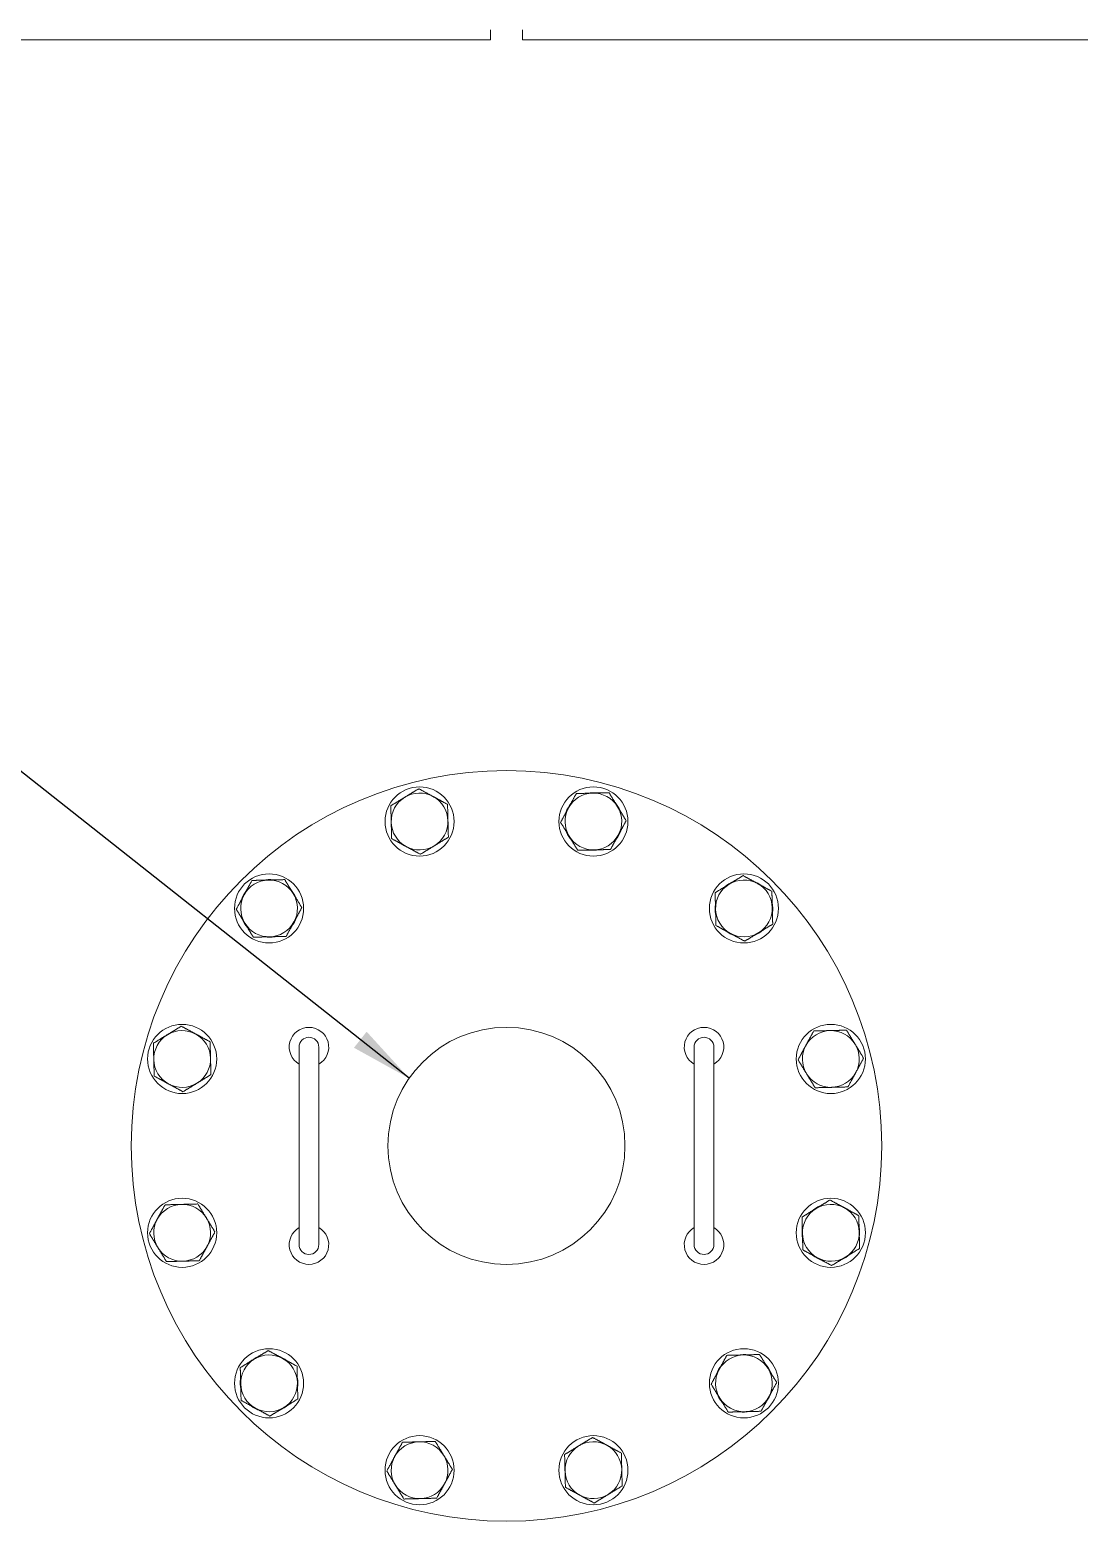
# Model space of a CAD drawing. Header units: inches. Extents: x 20 to 536, y 8 to 344.
# Drawn here: x 256.69 to 283.25, y 102.73 to 140.48 of the extents above; entities that cross this region are included whole.
import ezdxf

# ---------------------------------------------------------------- set-up
doc = ezdxf.new("R2010")
doc.units = ezdxf.units.IN
doc.header["$LTSCALE"] = 16
doc.header["$MEASUREMENT"] = 0
doc.layers.add('Symbol (ANSI)', color=7, linetype='Continuous', lineweight=25)
doc.layers.add('Visible (ANSI)', color=7, linetype='Continuous', lineweight=50)
doc.styles.add('MEMCOR Medium', font='arial.ttf')
doc.dimstyles.new('Default (ANSI)$7', dxfattribs={"dimscale": 16, "dimtxt": 0.15, "dimasz": 0.098425, "dimexe": 0.125, "dimexo": 0.0625, "dimgap": 0.031496, "dimtad": 0, "dimtih": 1, "dimtoh": 1, "dimdec": 4, "dimrnd": 1e-08, "dimzin": 3, "dimdsep": 46, "dimlunit": 5, "dimtxsty": 'MEMCOR Medium', "dimcen": 0.09, "dimdle": 0.393701, "dimclrd": 256, "dimclre": 256, "dimclrt": 256, "dimadec": 0, "dimazin": 1, "dimtfac": 0.8, "dimtofl": 0, "dimtmove": 0, "dimatfit": 3, "dimfxl": 1, "dimfrac": 1, "dimtolj": 1, "dimtzin": 4, "dimlwd": -1, "dimlwe": -1, "dimarcsym": 0})

msp = doc.modelspace()

# ---------------------------------------------------------------- linework, layer by layer
at = {"layer": 'Visible (ANSI)', "linetype": 'Continuous', "lineweight": 18}
for p, q in [((268.35273, 140.22597), (268.34859, 140.47597)), ((268.35273, 140.47597), (268.35273, 140.22597)), ((269.16074, 140.47597), (269.1566, 140.22597)), ((269.1566, 140.22597), (269.1566, 140.47597)), ((268.35273, 140.22597), (244.50496, 140.22597)), ((293.00437, 140.22597), (269.1566, 140.22597)), ((263.50466, 114.72597), (263.50466, 113.97597)), ((264.00466, 113.97597), (264.00466, 114.72597)), ((273.50466, 114.72597), (273.50466, 113.97597)), ((274.00466, 113.97597), (274.00466, 114.72597)), ((263.50466, 110.47597), (263.50466, 113.97597)), ((264.00466, 110.47597), (264.00466, 113.97597)), ((273.50466, 110.47597), (273.50466, 113.97597)), ((274.00466, 110.47597), (274.00466, 113.97597)), ((263.50466, 110.47597), (263.50466, 109.72597)), ((264.00466, 109.72597), (264.00466, 110.47597)), ((273.50466, 110.47597), (273.50466, 109.72597)), ((274.00466, 109.72597), (274.00466, 110.47597))]:
    msp.add_line(p, q, dxfattribs=at)
for centre, radius in [((268.75466, 112.22597), 9.5), ((266.5547, 120.43634), 0.875), ((270.95463, 120.43634), 0.875), ((262.74426, 118.23638), 0.875), ((274.76507, 118.23638), 0.875), ((260.54429, 114.42593), 0.875), ((268.75466, 112.22597), 3), ((276.96503, 114.42593), 0.875), ((260.54429, 110.02601), 0.875), ((276.96503, 110.02601), 0.875), ((262.74426, 106.21556), 0.875), ((274.76507, 106.21556), 0.875), ((266.5547, 104.0156), 0.875), ((270.95463, 104.0156), 0.875)]:
    msp.add_circle(centre, radius, dxfattribs=at)
for centre, radius, start, end in [((266.5547, 120.43634), 0.71875, 121.440302, 181.440302), ((266.5547, 120.43634), 0.71875, 61.440302, 121.440302), ((266.5547, 120.43634), 0.71875, 1.440302, 61.440302), ((270.95463, 120.43634), 0.7295, 141.59194, 161.288663), ((270.95463, 120.43634), 0.71875, 91.440302, 151.440302), ((270.95463, 120.43634), 0.7295, 81.59194, 101.288663), ((270.95463, 120.43634), 0.71875, 31.440302, 91.440302), ((270.95463, 120.43634), 0.7295, 21.59194, 41.288663), ((270.95463, 120.43634), 0.71875, 331.440302, 31.440302), ((266.5547, 120.43634), 0.71875, 301.440302, 1.440302), ((270.95463, 120.43634), 0.71875, 151.440302, 211.440302), ((266.5547, 120.43634), 0.71875, 181.440302, 241.440302), ((270.95463, 120.43634), 0.7295, 201.59194, 221.288663), ((270.95463, 120.43634), 0.71875, 211.440302, 271.440302), ((270.95463, 120.43634), 0.71875, 271.440302, 331.440302), ((270.95463, 120.43634), 0.7295, 321.59194, 341.288663), ((266.5547, 120.43634), 0.71875, 241.440302, 301.440302), ((270.95463, 120.43634), 0.7295, 261.59194, 281.288663), ((262.74426, 118.23638), 0.71875, 91.440302, 151.440302), ((262.74426, 118.23638), 0.7295, 81.59194, 101.288663), ((262.74426, 118.23638), 0.71875, 31.440302, 91.440302), ((274.76507, 118.23638), 0.7295, 111.59194, 131.288663), ((274.76507, 118.23638), 0.71875, 61.440302, 121.440302), ((274.76507, 118.23638), 0.7295, 51.59194, 71.288663), ((262.74426, 118.23638), 0.71875, 151.440302, 211.440302), ((262.74426, 118.23638), 0.7295, 141.59194, 161.288663), ((262.74426, 118.23638), 0.7295, 21.59194, 41.288663), ((262.74426, 118.23638), 0.71875, 331.440302, 31.440302), ((274.76507, 118.23638), 0.71875, 121.440302, 181.440302), ((274.76507, 118.23638), 0.71875, 1.440302, 61.440302), ((274.76507, 118.23638), 0.7295, 171.59194, 191.288663), ((274.76507, 118.23638), 0.71875, 181.440302, 241.440302), ((274.76507, 118.23638), 0.71875, 301.440302, 1.440302), ((274.76507, 118.23638), 0.7295, 351.59194, 11.288663), ((262.74426, 118.23638), 0.7295, 201.59194, 221.288663), ((262.74426, 118.23638), 0.71875, 211.440302, 271.440302), ((262.74426, 118.23638), 0.71875, 271.440302, 331.440302), ((262.74426, 118.23638), 0.7295, 321.59194, 341.288663), ((262.74426, 118.23638), 0.7295, 261.59194, 281.288663), ((274.76507, 118.23638), 0.7295, 231.59194, 251.288663), ((274.76507, 118.23638), 0.71875, 241.440302, 301.440302), ((274.76507, 118.23638), 0.7295, 291.59194, 311.288663), ((260.54429, 114.42593), 0.71875, 61.440302, 121.440302), ((263.75466, 114.72597), 0.5, 90, 240), ((263.75466, 114.72597), 0.5, 300, 90), ((273.75466, 114.72597), 0.5, 90, 240), ((273.75466, 114.72597), 0.5, 300, 90), ((276.96503, 114.42593), 0.71875, 91.440302, 151.440302), ((276.96503, 114.42593), 0.71875, 31.440302, 91.440302), ((260.54429, 114.42593), 0.71875, 121.440302, 181.440302), ((260.54429, 114.42593), 0.71875, 1.440302, 61.440302), ((263.75466, 114.72597), 0.25, 0, 180), ((273.75466, 114.72597), 0.25, 0, 180), ((276.96503, 114.42593), 0.71875, 151.440302, 211.440302), ((276.96503, 114.42593), 0.71875, 331.440302, 31.440302), ((260.54429, 114.42593), 0.71875, 181.440302, 241.440302), ((260.54429, 114.42593), 0.71875, 301.440302, 1.440302), ((276.96503, 114.42593), 0.71875, 211.440302, 271.440302), ((276.96503, 114.42593), 0.71875, 271.440302, 331.440302), ((260.54429, 114.42593), 0.71875, 241.440302, 301.440302), ((260.54429, 110.02601), 0.71875, 91.440302, 151.440302), ((260.54429, 110.02601), 0.71875, 31.440302, 91.440302), ((276.96503, 110.02601), 0.71875, 121.440302, 181.440302), ((276.96503, 110.02601), 0.7295, 111.59194, 131.288663), ((276.96503, 110.02601), 0.71875, 61.440302, 121.440302), ((276.96503, 110.02601), 0.7295, 51.59194, 71.288663), ((276.96503, 110.02601), 0.71875, 1.440302, 61.440302), ((260.54429, 110.02601), 0.71875, 151.440302, 211.440302), ((260.54429, 110.02601), 0.71875, 331.440302, 31.440302), ((263.75466, 109.72597), 0.5, 120, 270), ((263.75466, 109.72597), 0.5, 270, 60), ((273.75466, 109.72597), 0.5, 120, 270), ((273.75466, 109.72597), 0.5, 270, 60), ((276.96503, 110.02601), 0.7295, 171.59194, 191.288663), ((276.96503, 110.02601), 0.71875, 181.440302, 241.440302), ((276.96503, 110.02601), 0.71875, 301.440302, 1.440302), ((276.96503, 110.02601), 0.7295, 351.59194, 11.288663), ((260.54429, 110.02601), 0.71875, 211.440302, 271.440302), ((260.54429, 110.02601), 0.71875, 271.440302, 331.440302), ((263.75466, 109.72597), 0.25, 180, 0), ((273.75466, 109.72597), 0.25, 180, 0), ((276.96503, 110.02601), 0.7295, 291.59194, 311.288663), ((276.96503, 110.02601), 0.7295, 231.59194, 251.288663), ((276.96503, 110.02601), 0.71875, 241.440302, 301.440302), ((262.74426, 106.21556), 0.7295, 111.59194, 131.288663), ((262.74426, 106.21556), 0.71875, 61.440302, 121.440302), ((262.74426, 106.21556), 0.7295, 51.59194, 71.288663), ((262.74426, 106.21556), 0.71875, 1.440302, 61.440302), ((274.76507, 106.21556), 0.71875, 91.440302, 151.440302), ((274.76507, 106.21556), 0.7295, 81.59194, 101.288663), ((274.76507, 106.21556), 0.71875, 31.440302, 91.440302), ((262.74426, 106.21556), 0.71875, 121.440302, 181.440302), ((274.76507, 106.21556), 0.71875, 151.440302, 211.440302), ((274.76507, 106.21556), 0.7295, 141.59194, 161.288663), ((274.76507, 106.21556), 0.7295, 21.59194, 41.288663), ((274.76507, 106.21556), 0.71875, 331.440302, 31.440302), ((262.74426, 106.21556), 0.7295, 171.59194, 191.288663), ((262.74426, 106.21556), 0.71875, 181.440302, 241.440302), ((262.74426, 106.21556), 0.71875, 301.440302, 1.440302), ((262.74426, 106.21556), 0.7295, 351.59194, 11.288663), ((274.76507, 106.21556), 0.7295, 201.59194, 221.288663), ((274.76507, 106.21556), 0.71875, 211.440302, 271.440302), ((274.76507, 106.21556), 0.71875, 271.440302, 331.440302), ((274.76507, 106.21556), 0.7295, 321.59194, 341.288663), ((262.74426, 106.21556), 0.7295, 231.59194, 251.288663), ((262.74426, 106.21556), 0.71875, 241.440302, 301.440302), ((262.74426, 106.21556), 0.7295, 291.59194, 311.288663), ((274.76507, 106.21556), 0.7295, 261.59194, 281.288663), ((266.5547, 104.0156), 0.71875, 91.440302, 151.440302), ((266.5547, 104.0156), 0.71875, 31.440302, 91.440302), ((270.95463, 104.0156), 0.71875, 121.440302, 181.440302), ((270.95463, 104.0156), 0.71875, 61.440302, 121.440302), ((270.95463, 104.0156), 0.71875, 1.440302, 61.440302), ((266.5547, 104.0156), 0.71875, 151.440302, 211.440302), ((266.5547, 104.0156), 0.71875, 331.440302, 31.440302), ((270.95463, 104.0156), 0.71875, 181.440302, 241.440302), ((270.95463, 104.0156), 0.71875, 301.440302, 1.440302), ((266.5547, 104.0156), 0.71875, 211.440302, 271.440302), ((266.5547, 104.0156), 0.71875, 271.440302, 331.440302), ((270.95463, 104.0156), 0.71875, 241.440302, 301.440302)]:
    msp.add_arc(centre, radius, start, end, dxfattribs=at)
for points, weights in [([(266.1798, 121.04956), (266.34411, 121.15002), (266.53384, 121.26602)], [1, 1.04314139574, 1.01001874936]), ([(266.53384, 121.26602), (266.72916, 121.1597), (266.89832, 121.06763)], [1.01001874936, 1.04314139574, 1]), ([(265.82575, 120.83311), (266.01548, 120.94911), (266.1798, 121.04956)], [1.01001874936, 1.04314139574, 1]), ([(265.83618, 120.41827), (265.83134, 120.6108), (265.82575, 120.83311)], [1, 1.04314139574, 1.01001874936]), ([(266.89832, 121.06763), (267.06747, 120.97556), (267.26279, 120.86924)], [1, 1.04314139574, 1.01001874936]), ([(267.26279, 120.86924), (267.26838, 120.64693), (267.27323, 120.4544)], [1.01001874936, 1.04314139574, 1]), ([(270.32333, 120.77995), (270.41541, 120.94911), (270.52172, 121.14443)], [1, 1.04314139574, 1.01001874936]), ([(270.52172, 121.14443), (270.74403, 121.15002), (270.93656, 121.15486)], [1.01001874936, 1.04314139574, 1]), ([(270.93656, 121.15486), (271.12909, 121.1597), (271.3514, 121.16529)], [1, 1.04314139574, 1.01001874936]), ([(271.3514, 121.16529), (271.4674, 120.97556), (271.56785, 120.81124)], [1.01001874936, 1.04314139574, 1]), ([(271.56785, 120.81124), (271.66831, 120.64693), (271.7843, 120.4572)], [1, 1.04314139574, 1.01001874936]), ([(267.27323, 120.4544), (267.27807, 120.26188), (267.28366, 120.03956)], [1, 1.04314139574, 1.01001874936]), ([(270.12495, 120.41548), (270.23126, 120.6108), (270.32333, 120.77995)], [1.01001874936, 1.04314139574, 1]), ([(271.7843, 120.4572), (271.67799, 120.26188), (271.58592, 120.09272)], [1.01001874936, 1.04314139574, 1]), ([(265.84661, 120.00343), (265.84102, 120.22574), (265.83618, 120.41827)], [1.01001874936, 1.04314139574, 1]), ([(270.3414, 120.06143), (270.24094, 120.22574), (270.12495, 120.41548)], [1, 1.04314139574, 1.01001874936]), ([(270.55785, 119.70738), (270.44186, 119.89712), (270.3414, 120.06143)], [1.01001874936, 1.04314139574, 1]), ([(271.58592, 120.09272), (271.49385, 119.92357), (271.38753, 119.72824)], [1, 1.04314139574, 1.01001874936]), ([(266.21109, 119.80504), (266.04193, 119.89712), (265.84661, 120.00343)], [1, 1.04314139574, 1.01001874936]), ([(266.57556, 119.60666), (266.38024, 119.71297), (266.21109, 119.80504)], [1.01001874936, 1.04314139574, 1]), ([(266.92961, 119.82311), (266.7653, 119.72265), (266.57556, 119.60666)], [1, 1.04314139574, 1.01001874936]), ([(267.28366, 120.03956), (267.09392, 119.92357), (266.92961, 119.82311)], [1.01001874936, 1.04314139574, 1]), ([(270.97269, 119.71781), (270.78016, 119.71297), (270.55785, 119.70738)], [1, 1.04314139574, 1.01001874936]), ([(271.38753, 119.72824), (271.16522, 119.72265), (270.97269, 119.71781)], [1.01001874936, 1.04314139574, 1]), ([(262.11296, 118.57999), (262.20504, 118.74915), (262.31135, 118.94447)], [1, 1.04314139574, 1.01001874936]), ([(262.31135, 118.94447), (262.53366, 118.95006), (262.72619, 118.9549)], [1.01001874936, 1.04314139574, 1]), ([(262.72619, 118.9549), (262.91872, 118.95974), (263.14103, 118.96533)], [1, 1.04314139574, 1.01001874936]), ([(263.14103, 118.96533), (263.25703, 118.7756), (263.35748, 118.61128)], [1.01001874936, 1.04314139574, 1]), ([(274.39016, 118.8496), (274.55448, 118.95006), (274.74421, 119.06605)], [1, 1.04314139574, 1.01001874936]), ([(274.74421, 119.06605), (274.93953, 118.95974), (275.10869, 118.86767)], [1.01001874936, 1.04314139574, 1]), ([(261.91458, 118.21551), (262.02089, 118.41084), (262.11296, 118.57999)], [1.01001874936, 1.04314139574, 1]), ([(263.35748, 118.61128), (263.45794, 118.44697), (263.57394, 118.25724)], [1, 1.04314139574, 1.01001874936]), ([(274.03612, 118.63315), (274.22585, 118.74915), (274.39016, 118.8496)], [1.01001874936, 1.04314139574, 1]), ([(274.04655, 118.21831), (274.04171, 118.41084), (274.03612, 118.63315)], [1, 1.04314139574, 1.01001874936]), ([(275.10869, 118.86767), (275.27784, 118.7756), (275.47316, 118.66928)], [1, 1.04314139574, 1.01001874936]), ([(275.47316, 118.66928), (275.47875, 118.44697), (275.48359, 118.25444)], [1.01001874936, 1.04314139574, 1]), ([(262.13103, 117.86147), (262.03057, 118.02578), (261.91458, 118.21551)], [1, 1.04314139574, 1.01001874936]), ([(263.57394, 118.25724), (263.46762, 118.06191), (263.37555, 117.89276)], [1.01001874936, 1.04314139574, 1]), ([(274.05698, 117.80347), (274.05139, 118.02578), (274.04655, 118.21831)], [1.01001874936, 1.04314139574, 1]), ([(275.48359, 118.25444), (275.48844, 118.06191), (275.49403, 117.8396)], [1, 1.04314139574, 1.01001874936]), ([(262.34748, 117.50742), (262.23149, 117.69715), (262.13103, 117.86147)], [1.01001874936, 1.04314139574, 1]), ([(263.37555, 117.89276), (263.28348, 117.72361), (263.17716, 117.52828)], [1, 1.04314139574, 1.01001874936]), ([(274.42146, 117.60508), (274.2523, 117.69715), (274.05698, 117.80347)], [1, 1.04314139574, 1.01001874936]), ([(275.49403, 117.8396), (275.30429, 117.72361), (275.13998, 117.62315)], [1.01001874936, 1.04314139574, 1]), ([(262.76232, 117.51785), (262.56979, 117.51301), (262.34748, 117.50742)], [1, 1.04314139574, 1.01001874936]), ([(263.17716, 117.52828), (262.95485, 117.52269), (262.76232, 117.51785)], [1.01001874936, 1.04314139574, 1]), ([(274.78593, 117.4067), (274.59061, 117.51301), (274.42146, 117.60508)], [1.01001874936, 1.04314139574, 1]), ([(275.13998, 117.62315), (274.97567, 117.52269), (274.78593, 117.4067)], [1, 1.04314139574, 1.01001874936]), ([(260.16939, 115.03916), (260.3337, 115.13961), (260.52343, 115.25561)], [1, 1.04314139574, 1.01001874936]), ([(260.52343, 115.25561), (260.71876, 115.14929), (260.88791, 115.05722)], [1.01001874936, 1.04314139574, 1]), ([(276.53213, 115.13402), (276.75444, 115.13961), (276.94697, 115.14445)], [1.01001874936, 1.04314139574, 1]), ([(276.94697, 115.14445), (277.1395, 115.14929), (277.36181, 115.15488)], [1, 1.04314139574, 1.01001874936]), ([(277.36181, 115.15488), (277.4778, 114.96515), (277.57826, 114.80084)], [1.01001874936, 1.04314139574, 1]), ([(259.81534, 114.8227), (260.00507, 114.9387), (260.16939, 115.03916)], [1.01001874936, 1.04314139574, 1]), ([(259.82577, 114.40786), (259.82093, 114.60039), (259.81534, 114.8227)], [1, 1.04314139574, 1.01001874936]), ([(260.88791, 115.05722), (261.05706, 114.96515), (261.25239, 114.85883)], [1, 1.04314139574, 1.01001874936]), ([(261.25239, 114.85883), (261.25798, 114.63652), (261.26282, 114.444)], [1.01001874936, 1.04314139574, 1]), ([(276.13535, 114.40507), (276.24167, 114.60039), (276.33374, 114.76955)], [1.01001874936, 1.04314139574, 1]), ([(276.33374, 114.76955), (276.42581, 114.9387), (276.53213, 115.13402)], [1, 1.04314139574, 1.01001874936]), ([(277.57826, 114.80084), (277.67872, 114.63652), (277.79471, 114.44679)], [1, 1.04314139574, 1.01001874936]), ([(259.8362, 113.99302), (259.83061, 114.21534), (259.82577, 114.40786)], [1.01001874936, 1.04314139574, 1]), ([(261.26282, 114.444), (261.26766, 114.25147), (261.27325, 114.02916)], [1, 1.04314139574, 1.01001874936]), ([(276.35181, 114.05102), (276.25135, 114.21534), (276.13535, 114.40507)], [1, 1.04314139574, 1.01001874936]), ([(277.79471, 114.44679), (277.6884, 114.25147), (277.59633, 114.08231)], [1.01001874936, 1.04314139574, 1]), ([(261.27325, 114.02916), (261.08352, 113.91316), (260.9192, 113.8127)], [1.01001874936, 1.04314139574, 1]), ([(276.56826, 113.69698), (276.45226, 113.88671), (276.35181, 114.05102)], [1.01001874936, 1.04314139574, 1]), ([(277.59633, 114.08231), (277.50425, 113.91316), (277.39794, 113.71784)], [1, 1.04314139574, 1.01001874936]), ([(260.20068, 113.79464), (260.03152, 113.88671), (259.8362, 113.99302)], [1, 1.04314139574, 1.01001874936]), ([(260.56516, 113.59625), (260.36983, 113.70257), (260.20068, 113.79464)], [1.01001874936, 1.04314139574, 1]), ([(260.9192, 113.8127), (260.75489, 113.71225), (260.56516, 113.59625)], [1, 1.04314139574, 1.01001874936]), ([(276.9831, 113.70741), (276.79057, 113.70257), (276.56826, 113.69698)], [1, 1.04314139574, 1.01001874936]), ([(277.39794, 113.71784), (277.17563, 113.71225), (276.9831, 113.70741)], [1.01001874936, 1.04314139574, 1]), ([(259.913, 110.36962), (260.00507, 110.53878), (260.11139, 110.7341)], [1, 1.04314139574, 1.01001874936]), ([(260.11139, 110.7341), (260.3337, 110.73969), (260.52623, 110.74453)], [1.01001874936, 1.04314139574, 1]), ([(260.52623, 110.74453), (260.71876, 110.74937), (260.94107, 110.75496)], [1, 1.04314139574, 1.01001874936]), ([(260.94107, 110.75496), (261.05706, 110.56523), (261.15752, 110.40091)], [1.01001874936, 1.04314139574, 1]), ([(276.23608, 110.42278), (276.42581, 110.53878), (276.59013, 110.63923)], [1.01001874936, 1.04314139574, 1]), ([(276.59013, 110.63923), (276.75444, 110.73969), (276.94417, 110.85568)], [1, 1.04314139574, 1.01001874936]), ([(276.94417, 110.85568), (277.1395, 110.74937), (277.30865, 110.6573)], [1.01001874936, 1.04314139574, 1]), ([(277.30865, 110.6573), (277.4778, 110.56523), (277.67313, 110.45891)], [1, 1.04314139574, 1.01001874936]), ([(259.71462, 110.00514), (259.82093, 110.20047), (259.913, 110.36962)], [1.01001874936, 1.04314139574, 1]), ([(261.15752, 110.40091), (261.25798, 110.2366), (261.37397, 110.04687)], [1, 1.04314139574, 1.01001874936]), ([(276.24651, 110.00794), (276.24167, 110.20047), (276.23608, 110.42278)], [1, 1.04314139574, 1.01001874936]), ([(277.67313, 110.45891), (277.67872, 110.2366), (277.68356, 110.04407)], [1.01001874936, 1.04314139574, 1]), ([(259.93107, 109.6511), (259.83061, 109.81541), (259.71462, 110.00514)], [1, 1.04314139574, 1.01001874936]), ([(261.37397, 110.04687), (261.26766, 109.85154), (261.17559, 109.68239)], [1.01001874936, 1.04314139574, 1]), ([(276.25694, 109.5931), (276.25135, 109.81541), (276.24651, 110.00794)], [1.01001874936, 1.04314139574, 1]), ([(277.68356, 110.04407), (277.6884, 109.85154), (277.69399, 109.62923)], [1, 1.04314139574, 1.01001874936]), ([(260.14752, 109.29705), (260.03152, 109.48679), (259.93107, 109.6511)], [1.01001874936, 1.04314139574, 1]), ([(261.17559, 109.68239), (261.08352, 109.51324), (260.9772, 109.31791)], [1, 1.04314139574, 1.01001874936]), ([(276.62142, 109.39471), (276.45226, 109.48679), (276.25694, 109.5931)], [1, 1.04314139574, 1.01001874936]), ([(277.69399, 109.62923), (277.50425, 109.51324), (277.33994, 109.41278)], [1.01001874936, 1.04314139574, 1]), ([(260.56236, 109.30748), (260.36983, 109.30264), (260.14752, 109.29705)], [1, 1.04314139574, 1.01001874936]), ([(260.9772, 109.31791), (260.75489, 109.31232), (260.56236, 109.30748)], [1.01001874936, 1.04314139574, 1]), ([(276.98589, 109.19633), (276.79057, 109.30264), (276.62142, 109.39471)], [1.01001874936, 1.04314139574, 1]), ([(277.33994, 109.41278), (277.17563, 109.31232), (276.98589, 109.19633)], [1, 1.04314139574, 1.01001874936]), ([(262.36935, 106.82879), (262.53366, 106.92924), (262.7234, 107.04524)], [1, 1.04314139574, 1.01001874936]), ([(262.7234, 107.04524), (262.91872, 106.93892), (263.08787, 106.84685)], [1.01001874936, 1.04314139574, 1]), ([(263.08787, 106.84685), (263.25703, 106.75478), (263.45235, 106.64847)], [1, 1.04314139574, 1.01001874936]), ([(274.13378, 106.55918), (274.22585, 106.72833), (274.33217, 106.92365)], [1, 1.04314139574, 1.01001874936]), ([(274.33217, 106.92365), (274.55448, 106.92924), (274.74701, 106.93408)], [1.01001874936, 1.04314139574, 1]), ([(274.74701, 106.93408), (274.93953, 106.93892), (275.16185, 106.94451)], [1, 1.04314139574, 1.01001874936]), ([(275.16185, 106.94451), (275.27784, 106.75478), (275.3783, 106.59047)], [1.01001874936, 1.04314139574, 1]), ([(262.0153, 106.61233), (262.20504, 106.72833), (262.36935, 106.82879)], [1.01001874936, 1.04314139574, 1]), ([(262.02573, 106.19749), (262.02089, 106.39002), (262.0153, 106.61233)], [1, 1.04314139574, 1.01001874936]), ([(263.45235, 106.64847), (263.45794, 106.42615), (263.46278, 106.23363)], [1.01001874936, 1.04314139574, 1]), ([(273.93539, 106.1947), (274.04171, 106.39002), (274.13378, 106.55918)], [1.01001874936, 1.04314139574, 1]), ([(275.3783, 106.59047), (275.47875, 106.42615), (275.59475, 106.23642)], [1, 1.04314139574, 1.01001874936]), ([(262.03616, 105.78265), (262.03057, 106.00497), (262.02573, 106.19749)], [1.01001874936, 1.04314139574, 1]), ([(263.46278, 106.23363), (263.46762, 106.0411), (263.47321, 105.81879)], [1, 1.04314139574, 1.01001874936]), ([(274.15185, 105.84065), (274.05139, 106.00497), (273.93539, 106.1947)], [1, 1.04314139574, 1.01001874936]), ([(275.59475, 106.23642), (275.48844, 106.0411), (275.39636, 105.87194)], [1.01001874936, 1.04314139574, 1]), ([(262.40064, 105.58427), (262.23149, 105.67634), (262.03616, 105.78265)], [1, 1.04314139574, 1.01001874936]), ([(263.47321, 105.81879), (263.28348, 105.70279), (263.11916, 105.60233)], [1.01001874936, 1.04314139574, 1]), ([(274.3683, 105.48661), (274.2523, 105.67634), (274.15185, 105.84065)], [1.01001874936, 1.04314139574, 1]), ([(275.39636, 105.87194), (275.30429, 105.70279), (275.19798, 105.50747)], [1, 1.04314139574, 1.01001874936]), ([(262.76512, 105.38588), (262.56979, 105.4922), (262.40064, 105.58427)], [1.01001874936, 1.04314139574, 1]), ([(263.11916, 105.60233), (262.95485, 105.50188), (262.76512, 105.38588)], [1, 1.04314139574, 1.01001874936]), ([(274.78314, 105.49704), (274.59061, 105.4922), (274.3683, 105.48661)], [1, 1.04314139574, 1.01001874936]), ([(275.19798, 105.50747), (274.97567, 105.50188), (274.78314, 105.49704)], [1.01001874936, 1.04314139574, 1]), ([(265.92341, 104.35921), (266.01548, 104.52837), (266.1218, 104.72369)], [1, 1.04314139574, 1.01001874936]), ([(266.1218, 104.72369), (266.34411, 104.72928), (266.53664, 104.73412)], [1.01001874936, 1.04314139574, 1]), ([(266.53664, 104.73412), (266.72916, 104.73896), (266.95148, 104.74455)], [1, 1.04314139574, 1.01001874936]), ([(266.95148, 104.74455), (267.06747, 104.55482), (267.16793, 104.39051)], [1.01001874936, 1.04314139574, 1]), ([(270.22567, 104.41237), (270.41541, 104.52837), (270.57972, 104.62882)], [1.01001874936, 1.04314139574, 1]), ([(270.57972, 104.62882), (270.74403, 104.72928), (270.93377, 104.84528)], [1, 1.04314139574, 1.01001874936]), ([(270.93377, 104.84528), (271.12909, 104.73896), (271.29824, 104.64689)], [1.01001874936, 1.04314139574, 1]), ([(271.29824, 104.64689), (271.4674, 104.55482), (271.66272, 104.4485)], [1, 1.04314139574, 1.01001874936]), ([(265.72502, 103.99474), (265.83134, 104.19006), (265.92341, 104.35921)], [1.01001874936, 1.04314139574, 1]), ([(267.16793, 104.39051), (267.26838, 104.22619), (267.38438, 104.03646)], [1, 1.04314139574, 1.01001874936]), ([(270.2361, 103.99753), (270.23126, 104.19006), (270.22567, 104.41237)], [1, 1.04314139574, 1.01001874936]), ([(271.66272, 104.4485), (271.66831, 104.22619), (271.67315, 104.03366)], [1.01001874936, 1.04314139574, 1]), ([(265.94148, 103.64069), (265.84102, 103.805), (265.72502, 103.99474)], [1, 1.04314139574, 1.01001874936]), ([(267.38438, 104.03646), (267.27807, 103.84114), (267.18599, 103.67198)], [1.01001874936, 1.04314139574, 1]), ([(270.24653, 103.58269), (270.24094, 103.805), (270.2361, 103.99753)], [1.01001874936, 1.04314139574, 1]), ([(271.67315, 104.03366), (271.67799, 103.84114), (271.68358, 103.61882)], [1, 1.04314139574, 1.01001874936]), ([(266.15793, 103.28664), (266.04193, 103.47638), (265.94148, 103.64069)], [1.01001874936, 1.04314139574, 1]), ([(267.18599, 103.67198), (267.09392, 103.50283), (266.98761, 103.30751)], [1, 1.04314139574, 1.01001874936]), ([(270.61101, 103.38431), (270.44186, 103.47638), (270.24653, 103.58269)], [1, 1.04314139574, 1.01001874936]), ([(271.68358, 103.61882), (271.49385, 103.50283), (271.32953, 103.40237)], [1.01001874936, 1.04314139574, 1]), ([(266.57277, 103.29707), (266.38024, 103.29223), (266.15793, 103.28664)], [1, 1.04314139574, 1.01001874936]), ([(266.98761, 103.30751), (266.7653, 103.30192), (266.57277, 103.29707)], [1.01001874936, 1.04314139574, 1]), ([(270.97549, 103.18592), (270.78016, 103.29223), (270.61101, 103.38431)], [1.01001874936, 1.04314139574, 1]), ([(271.32953, 103.40237), (271.16522, 103.30192), (270.97549, 103.18592)], [1, 1.04314139574, 1.01001874936])]:
    msp.add_rational_spline(points, weights, degree=2, dxfattribs=at)

# ---------------------------------------------------------------- leaders
at = {"layer": 'Symbol (ANSI)', "annotation_type": 0, "has_hookline": 1, "hookline_direction": 1, "text_width": 57.29714}
msp.add_leader([(266.29009, 113.93649), (237.32701, 136.81466), (235.7522, 136.81466)], dimstyle='Default (ANSI)$7', override={"dimtad": 0}, dxfattribs=at)

doc.saveas('drawing.dxf')
